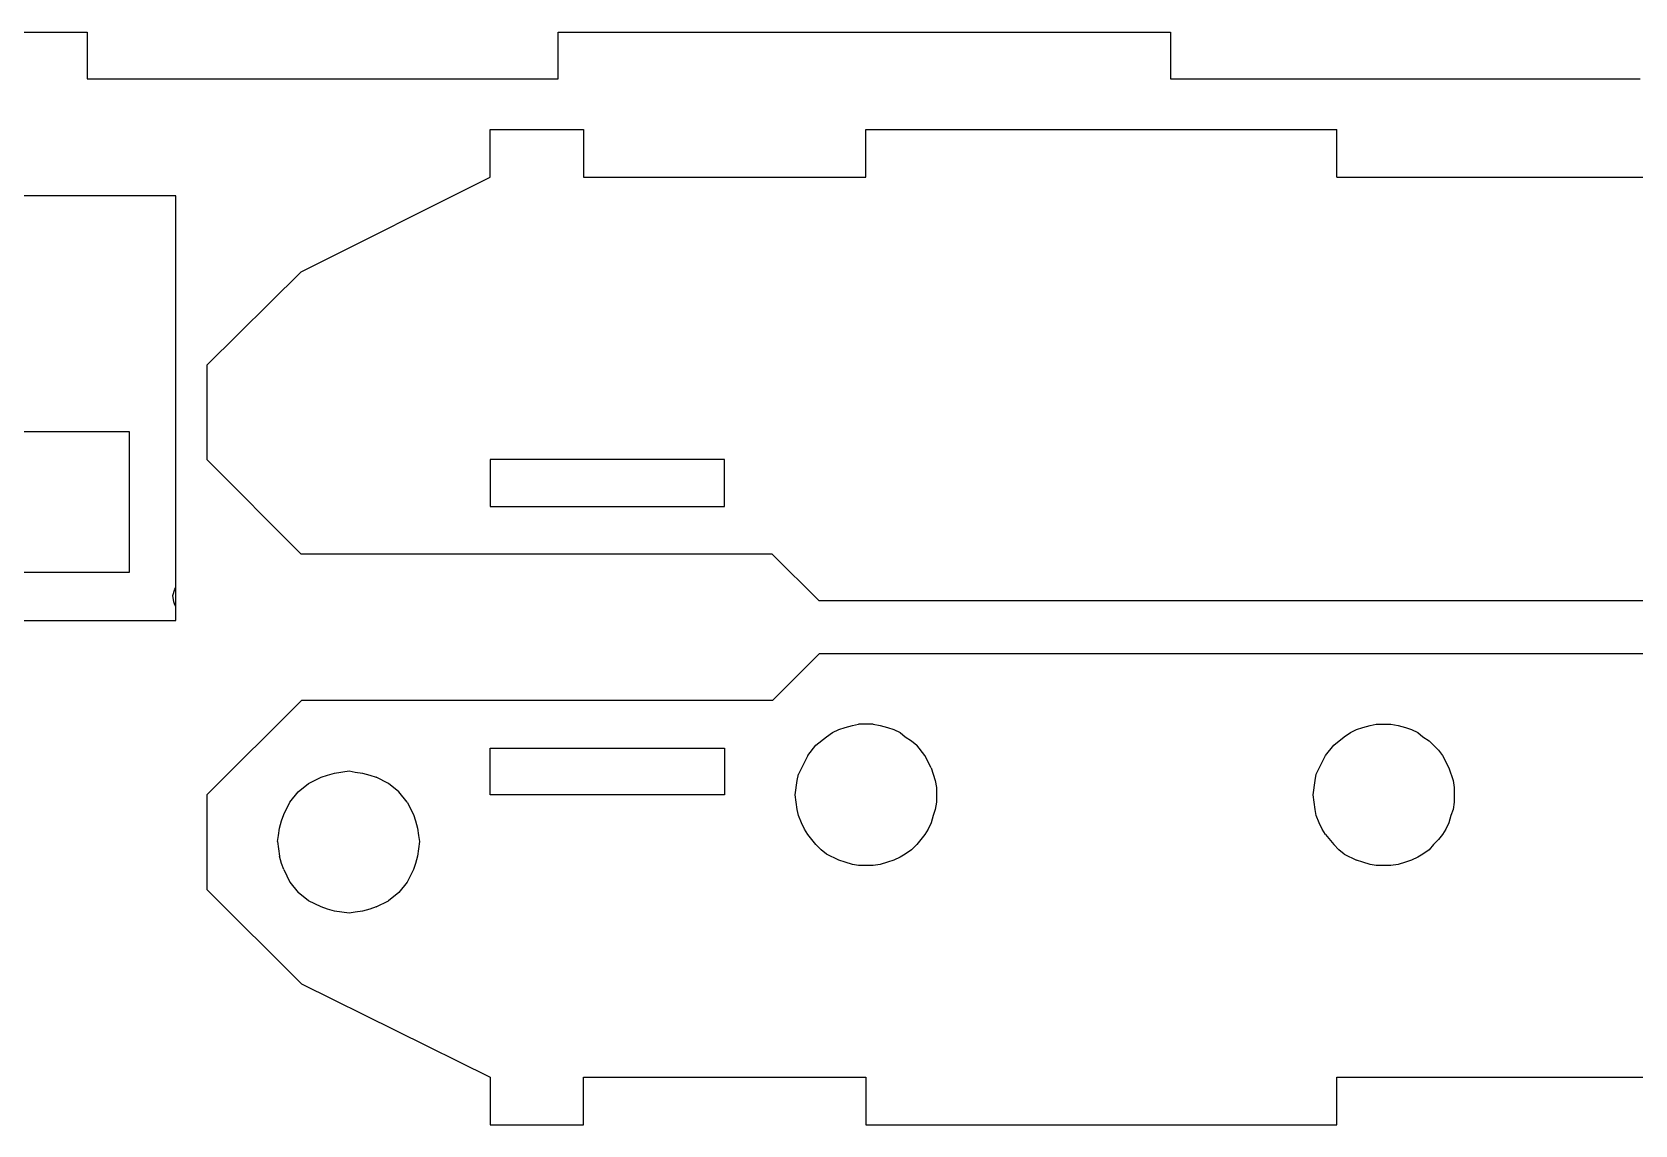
# Model space of a CAD drawing. Extents: x -4665 to 4665, y -2178 to 2178.
# Drawn here: x 2160 to 3468, y 282 to 1173 of the extents above; entities that cross this region are included whole.
import ezdxf

# ---------------------------------------------------------------- set-up
doc = ezdxf.new("R2010")
doc.units = 0
doc.header["$MEASUREMENT"] = 0
doc.layers.get('0').update_dxf_attribs({"linetype": 'CONTINUOUS'})

msp = doc.modelspace()

# ---------------------------------------------------------------- linework, layer by layer
for p, q in [((1974.5, 1173.2), (2204.8, 1173.2)), ((2204.8, 1173.2), (2204.8, 1135.1)), ((2589.1, 1135.1), (2589.1, 1173.2)), ((2589.1, 1173.2), (3088.7, 1173.2)), ((3088.7, 1173.2), (3088.7, 1135.1)), ((2204.8, 1135.1), (2589.1, 1135.1)), ((3088.7, 1135.1), (3472.2, 1135.1)), ((2533.6, 1093.7), (2609.8, 1093.7)), ((2533.6, 1054.7), (2533.6, 1093.7)), ((2609.8, 1093.7), (2609.8, 1054.7)), ((2840.1, 1093.7), (3224.5, 1093.7)), ((2840.1, 1054.7), (2840.1, 1093.7)), ((3224.5, 1054.7), (3224.5, 1093.7)), ((2379.5, 977.7), (2533.6, 1054.7)), ((2609.8, 1054.7), (2840.1, 1054.7)), ((3224.5, 1054.7), (3724, 1054.7)), ((2277.2, 1039.6), (2046.9, 1039.6)), ((2277.2, 720), (2277.2, 1039.6)), ((2302.4, 901.5), (2379.5, 977.7)), ((2302.4, 901.5), (2302.4, 824.4)), ((2046.9, 847.4), (2239.1, 847.4)), ((2239.1, 847.4), (2239.1, 732.2)), ((2379.5, 747.4), (2302.4, 824.4)), ((2724.9, 824.4), (2533.6, 824.4)), ((2533.6, 824.4), (2533.6, 786.3)), ((2724.9, 786.3), (2724.9, 824.4)), ((2533.6, 786.3), (2724.9, 786.3)), ((2763.9, 747.4), (2379.5, 747.4)), ((2802, 709.3), (2763.9, 747.4)), ((2239.1, 732.2), (2046.9, 732.2)), ((2276.4, 718.7), (2277.2, 720)), ((2277.2, 704.3), (2277.2, 720)), ((2274.7, 713.6), (2276.4, 718.7)), ((2275.5, 708.5), (2274.7, 713.6)), ((2276.4, 706), (2275.5, 708.5)), ((4146.5, 709.3), (2802, 709.3)), ((2008.8, 693.3), (2277.2, 693.3)), ((2277.2, 704.3), (2276.4, 706)), ((2277.2, 693.3), (2277.2, 704.3)), ((2802.1, 666), (2764, 627.9)), ((4146.6, 666), (2802.1, 666)), ((2379.6, 627.9), (2302.6, 550.9)), ((2764, 627.9), (2379.6, 627.9)), ((2808, 598.3), (2813.1, 601.7)), ((2813.1, 601.7), (2818.2, 604.2)), ((2818.2, 604.2), (2823.3, 605.9)), ((2823.3, 605.9), (2829.2, 607.6)), ((2829.2, 607.6), (2834.3, 608.5)), ((2846.1, 608.5), (2834.3, 608.5)), ((2846.1, 608.5), (2852, 607.6)), ((2852, 607.6), (2858, 605.9)), ((2858, 605.9), (2863, 604.2)), ((2863, 604.2), (2868.1, 601.7)), ((2868.1, 601.7), (2872.4, 598.3)), ((3230.5, 598.3), (3235.6, 601.7)), ((3235.6, 601.7), (3240.7, 604.2)), ((3240.7, 604.2), (3245.7, 605.9)), ((3245.7, 605.9), (3251.7, 607.6)), ((3251.7, 607.6), (3256.7, 608.5)), ((3256.7, 608.5), (3268.6, 608.5)), ((3268.6, 608.5), (3274.5, 607.6)), ((3274.5, 607.6), (3280.5, 605.9)), ((3280.5, 605.9), (3285.5, 604.2)), ((3285.5, 604.2), (3290.6, 601.7)), ((3290.6, 601.7), (3294.8, 598.3)), ((2533.7, 589), (2725, 589)), ((2533.7, 550.9), (2533.7, 589)), ((2725, 589), (2725, 550.9)), ((2792.8, 583.1), (2799.5, 591.5)), ((2799.5, 591.5), (2808, 598.3)), ((2872.4, 598.3), (2877.4, 594.9)), ((2877.4, 594.9), (2881.7, 591.5)), ((2888.4, 583.1), (2881.7, 591.5)), ((3215.3, 583.1), (3222, 591.5)), ((3222, 591.5), (3230.5, 598.3)), ((3294.8, 598.3), (3299.9, 594.9)), ((3299.9, 594.9), (3307.5, 587.3)), ((2792.8, 583.1), (2785.2, 567.8)), ((2893.5, 572.9), (2888.4, 583.1)), ((3207.6, 567.8), (3215.3, 583.1)), ((3307.5, 587.3), (3310.9, 583.1)), ((3310.9, 583.1), (3316, 572.9)), ((2385.5, 560.2), (2395.7, 565.3)), ((2395.7, 565.3), (2400.8, 567)), ((2400.8, 567), (2406.7, 568.7)), ((2406.7, 568.7), (2418.5, 570.4)), ((2418.5, 570.4), (2423.6, 569.5)), ((2423.6, 569.5), (2429.6, 568.7)), ((2429.6, 568.7), (2435.5, 567)), ((2435.5, 567), (2440.6, 565.3)), ((2450.7, 560.2), (2440.6, 565.3)), ((2782.6, 550.9), (2784.3, 562.7)), ((2784.3, 562.7), (2785.2, 567.8)), ((2893.5, 572.9), (2896.9, 562.7)), ((2896.9, 562.7), (2897.8, 556.8)), ((3205.1, 550.9), (3206.8, 562.7)), ((3206.8, 562.7), (3207.6, 567.8)), ((3316, 572.9), (3319.4, 562.7)), ((3319.4, 562.7), (3320.2, 556.8)), ((2302.6, 550.9), (2302.6, 473.8)), ((2370.3, 545), (2377.1, 553.4)), ((2377.1, 553.4), (2385.5, 560.2)), ((2459.2, 553.4), (2450.7, 560.2)), ((2466, 545), (2459.2, 553.4)), ((2725, 550.9), (2533.7, 550.9)), ((2784.3, 539), (2782.6, 550.9)), ((2897.8, 556.8), (2897.8, 545)), ((3206.8, 539), (3205.1, 550.9)), ((3320.2, 556.8), (3320.2, 545)), ((2365.2, 534.8), (2370.3, 545)), ((2466, 545), (2471, 534.8)), ((2785.2, 534), (2784.3, 539)), ((2896.9, 539), (2895.2, 534)), ((2897.8, 545), (2896.9, 539)), ((3207.6, 534), (3206.8, 539)), ((3319.4, 539), (3317.7, 534)), ((3320.2, 545), (3319.4, 539)), ((2361, 517.9), (2361.8, 523.8)), ((2361.8, 523.8), (2363.5, 529.7)), ((2363.5, 529.7), (2365.2, 534.8)), ((2471, 534.8), (2472.7, 529.7)), ((2472.7, 529.7), (2474.4, 523.8)), ((2474.4, 523.8), (2475.3, 517.9)), ((2787.7, 528), (2785.2, 534)), ((2790.2, 523), (2787.7, 528)), ((2893.5, 528), (2891, 523)), ((2895.2, 534), (2893.5, 528)), ((3210.2, 528), (3207.6, 534)), ((3212.7, 523), (3210.2, 528)), ((3316, 528), (3313.5, 523)), ((3317.7, 534), (3316, 528)), ((2360.1, 512.8), (2361, 517.9)), ((2360.1, 512.8), (2361.8, 500.9)), ((2476.1, 512.8), (2474.4, 500.9)), ((2475.3, 517.9), (2476.1, 512.8)), ((2792.8, 518.7), (2790.2, 523)), ((2799.5, 510.3), (2792.8, 518.7)), ((2803.8, 506), (2799.5, 510.3)), ((2881.7, 510.3), (2877.4, 506)), ((2888.4, 518.7), (2881.7, 510.3)), ((2891, 523), (2888.4, 518.7)), ((3215.3, 518.7), (3212.7, 523)), ((3215.3, 518.7), (3222, 510.3)), ((3226.3, 506), (3222, 510.3)), ((3303.3, 510.3), (3299.9, 506)), ((3307.5, 514.5), (3303.3, 510.3)), ((3310.9, 518.7), (3307.5, 514.5)), ((3313.5, 523), (3310.9, 518.7)), ((2363.5, 495), (2361.8, 500.9)), ((2474.4, 500.9), (2472.7, 495)), ((2808, 502.6), (2803.8, 506)), ((2818.2, 497.6), (2808, 502.6)), ((2823.3, 495.9), (2818.2, 497.6)), ((2863, 497.6), (2858, 495.9)), ((2868.1, 500.1), (2863, 497.6)), ((2872.4, 502.6), (2868.1, 500.1)), ((2877.4, 506), (2872.4, 502.6)), ((3230.5, 502.6), (3226.3, 506)), ((3230.5, 502.6), (3240.7, 497.6)), ((3245.7, 495.9), (3240.7, 497.6)), ((3285.5, 497.6), (3280.5, 495.9)), ((3290.6, 500.1), (3285.5, 497.6)), ((3294.8, 502.6), (3290.6, 500.1)), ((3299.9, 506), (3294.8, 502.6)), ((2365.2, 489.9), (2363.5, 495)), ((2365.2, 489.9), (2370.3, 479.8)), ((2471, 489.9), (2466, 479.8)), ((2472.7, 495), (2471, 489.9)), ((2829.2, 494.2), (2823.3, 495.9)), ((2834.3, 493.3), (2829.2, 494.2)), ((2846.1, 493.3), (2834.3, 493.3)), ((2852, 494.2), (2846.1, 493.3)), ((2858, 495.9), (2852, 494.2)), ((3251.7, 494.2), (3245.7, 495.9)), ((3256.7, 493.3), (3251.7, 494.2)), ((3268.6, 493.3), (3256.7, 493.3)), ((3274.5, 494.2), (3268.6, 493.3)), ((3280.5, 495.9), (3274.5, 494.2)), ((2302.6, 473.8), (2379.6, 396.8)), ((2370.3, 479.8), (2377.1, 471.3)), ((2385.5, 464.5), (2377.1, 471.3)), ((2459.2, 471.3), (2450.7, 464.5)), ((2466, 479.8), (2459.2, 471.3)), ((2395.7, 459.5), (2385.5, 464.5)), ((2400.8, 457.8), (2395.7, 459.5)), ((2440.6, 459.5), (2435.5, 457.8)), ((2440.6, 459.5), (2450.7, 464.5)), ((2406.7, 456.1), (2400.8, 457.8)), ((2418.5, 454.4), (2406.7, 456.1)), ((2423.6, 455.2), (2418.5, 454.4)), ((2429.6, 456.1), (2423.6, 455.2)), ((2435.5, 457.8), (2429.6, 456.1)), ((2379.6, 396.8), (2533.7, 320.6)), ((2533.7, 320.6), (2533.7, 281.7)), ((2609.9, 320.6), (2840.2, 320.6)), ((2609.9, 281.7), (2609.9, 320.6)), ((2840.2, 320.6), (2840.2, 281.7)), ((3224.6, 281.7), (3224.6, 320.6)), ((3224.6, 320.6), (3724.1, 320.6)), ((2533.7, 281.7), (2609.9, 281.7)), ((2840.2, 281.7), (3224.6, 281.7))]:
    msp.add_line(p, q)

doc.saveas('drawing.dxf')
